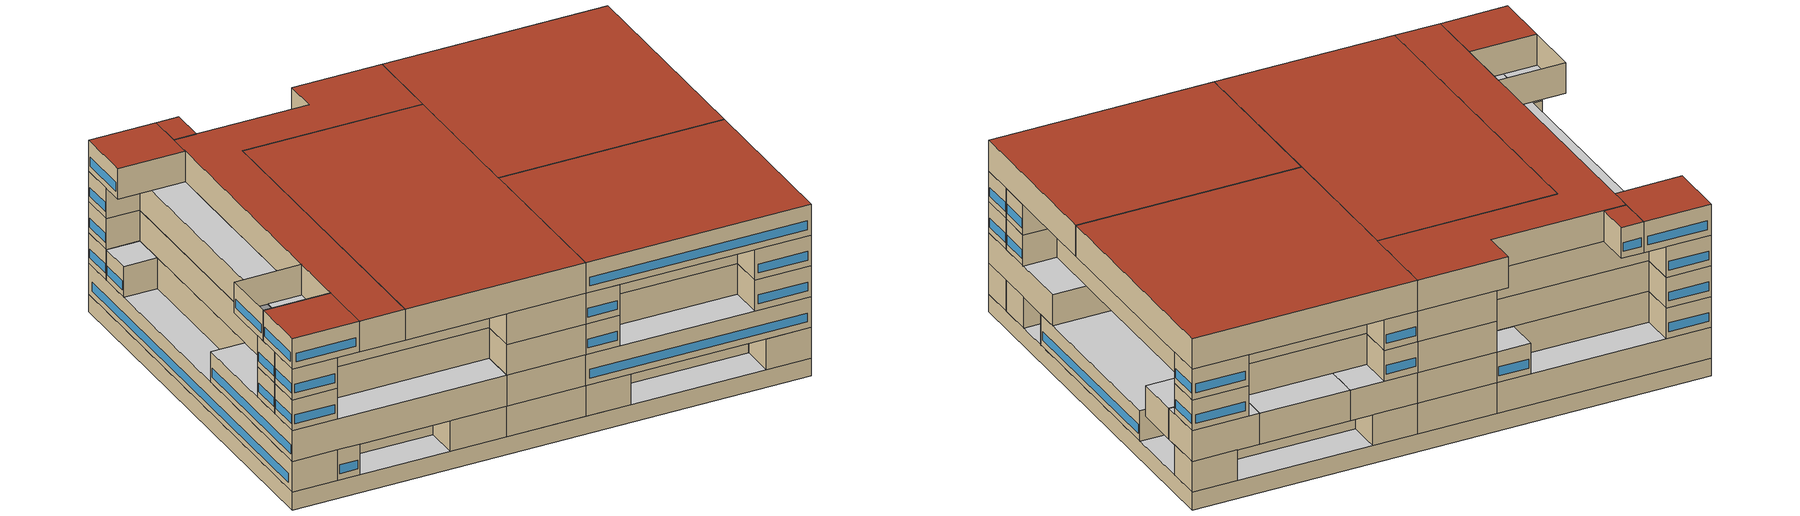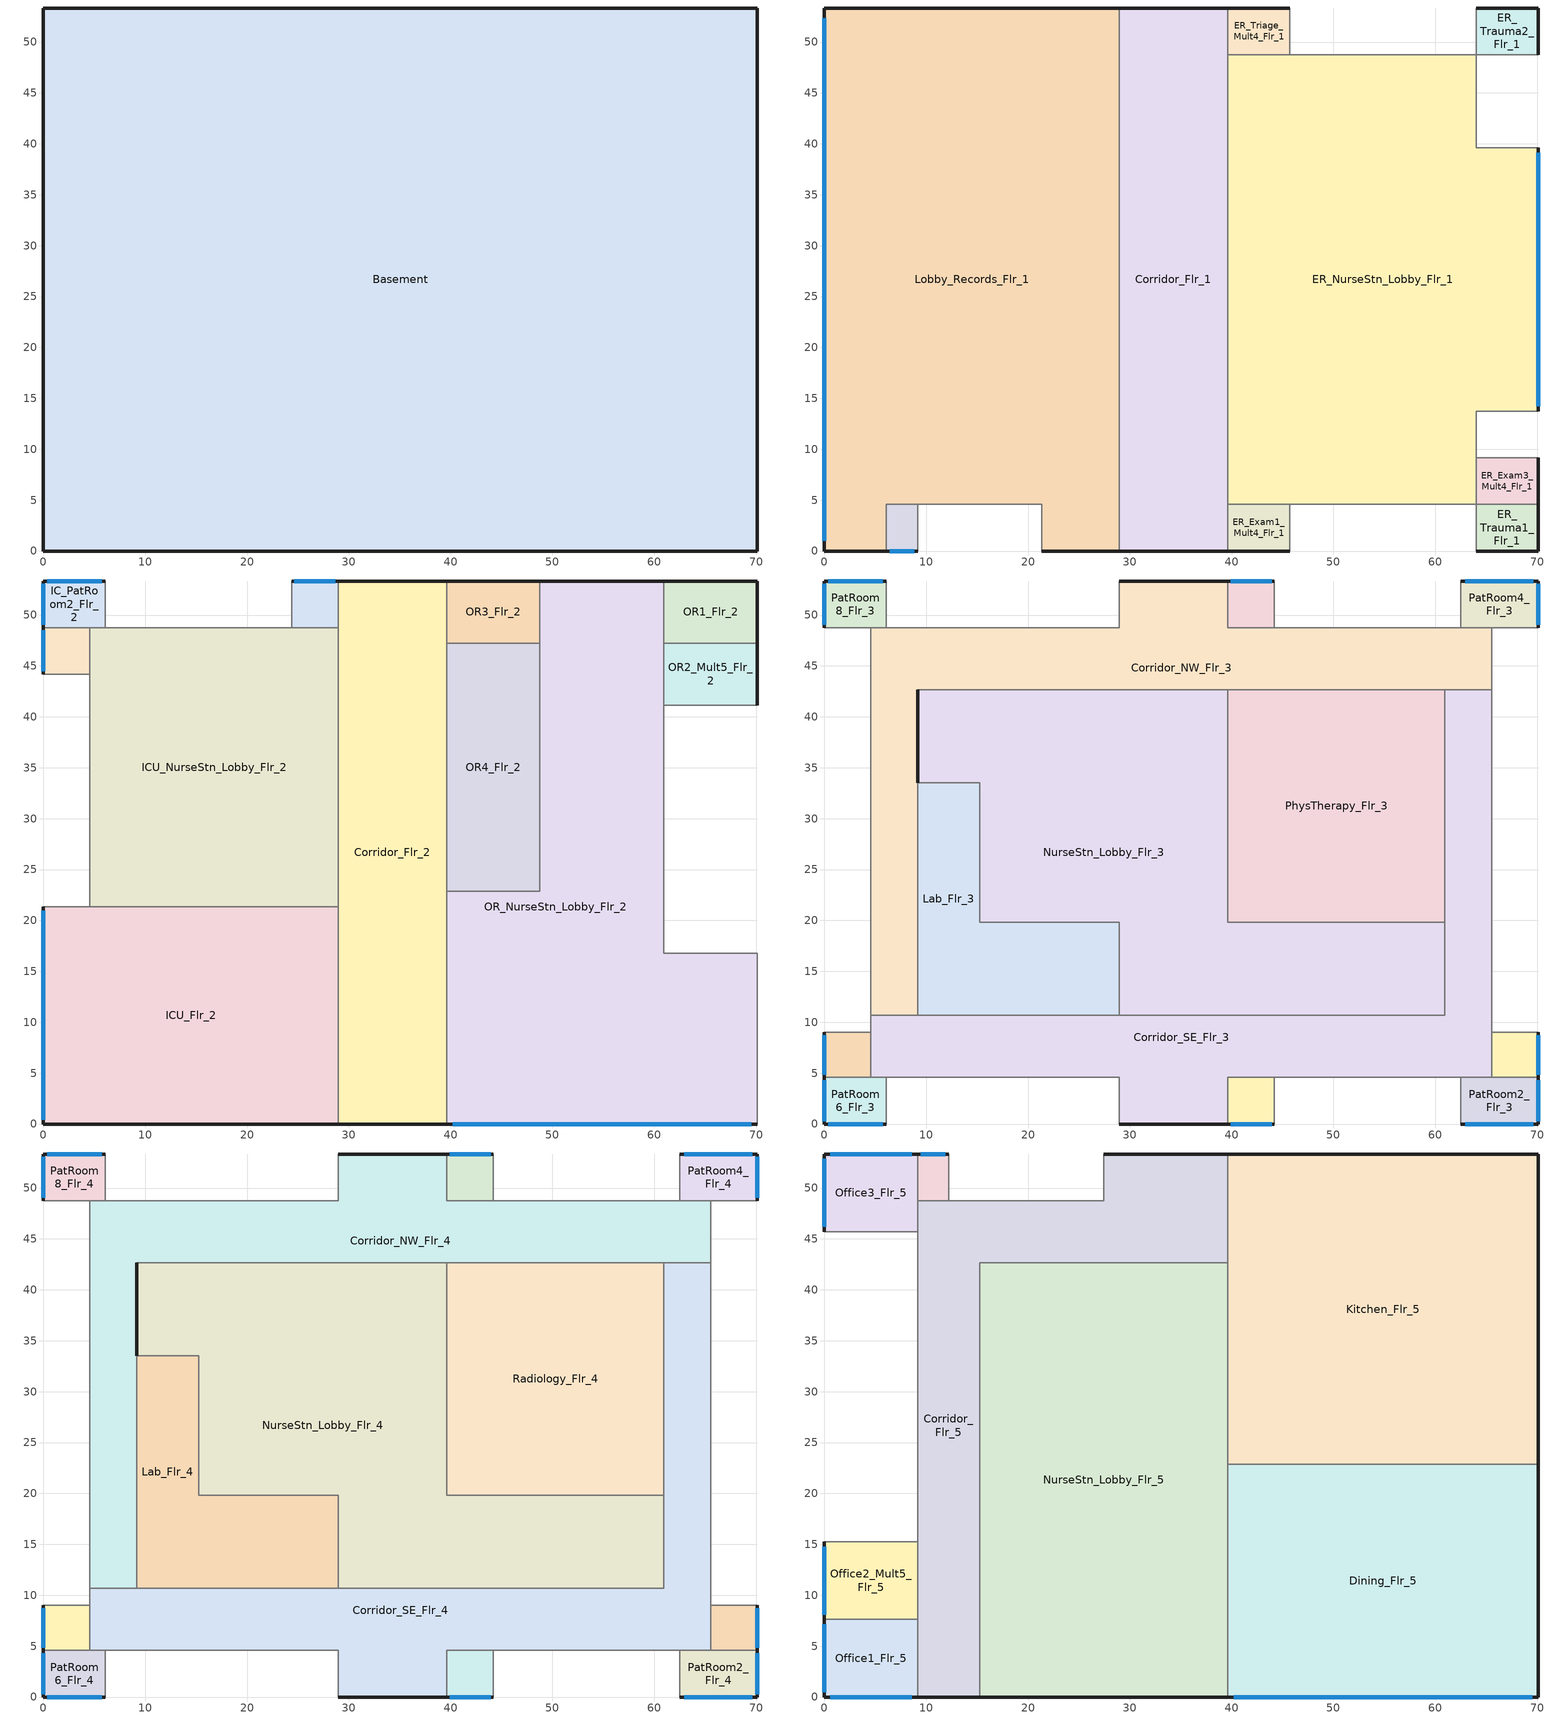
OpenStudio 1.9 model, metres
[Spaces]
Basement
 floor othersidecoefficients: 70.1,53.34 70.1,0 0,0 0,53.34 z-2.44
 wall othersidecoefficients: 70.1,53.34 0,53.34 0,0 70.1,0 70.1,53.34 z-2.44:0
 ceiling adiabatic: 70.1,0 70.1,53.34 0,53.34 0,0 z0
ER_Exam3_Mult4_Flr_1
 floor adiabatic: 70.1,9.14 70.1,4.57 64.01,4.57 64.01,9.14 z0
 wall outside: 70.1,4.57 70.1,9.14 z0:4.27
 wall adiabatic: 70.1,9.14 64.01,9.14 64.01,4.57 z0:4.27
 wall to ER_Trauma1_Flr_1: 64.01,4.57 70.1,4.57 z0:4.27
 ceiling adiabatic: 70.1,4.57 70.1,9.14 64.01,9.14 64.01,4.57 z4.27
Corridor_Flr_1
 floor adiabatic: 39.62,53.34 39.62,0 28.96,0 28.96,53.34 z0
 wall outside: 28.96,0 39.62,0 / 39.62,53.34 28.96,53.34 z0:4.27
 wall to Lobby_Records_Flr_1: 28.96,53.34 28.96,15.24 28.96,0 z0:4.27
 wall adiabatic: 39.62,0 39.62,53.34 z0:4.27
ER_NurseStn_Lobby_Flr_1
 floor adiabatic: 64.01,48.77 64.01,39.62 70.1,39.62 70.1,13.72 64.01,13.72 64.01,4.57 39.62,4.57 39.62,48.77 z0
 wall outside: 70.1,13.72 70.1,39.62 z0:4.27
 wall adiabatic: 70.1,39.62 64.01,39.62 64.01,48.77 39.62,48.77 39.62,4.57 64.01,4.57 64.01,13.72 70.1,13.72 z0:4.27
 window: 70.1,14.2 70.1,39.14 z0.91:2.13
 ceiling adiabatic: 64.01,4.57 64.01,13.72 70.1,13.72 70.1,39.62 64.01,39.62 64.01,48.77 39.62,48.77 39.62,4.57 z4.27
ER_Trauma2_Flr_1
 floor adiabatic: 70.1,53.34 70.1,48.77 64.01,48.77 64.01,53.34 z0
 wall outside: 70.1,48.77 70.1,53.34 64.01,53.34 z0:4.27
 wall adiabatic: 64.01,53.34 64.01,48.77 70.1,48.77 z0:4.27
 ceiling adiabatic: 70.1,48.77 70.1,53.34 64.01,53.34 64.01,48.77 z4.27
ER_Exam1_Mult4_Flr_1
 floor adiabatic: 45.72,4.57 45.72,0 39.62,0 39.62,4.57 z0
 wall outside: 39.62,0 45.72,0 z0:4.27
 wall adiabatic: 45.72,0 45.72,4.57 39.62,4.57 39.62,0 z0:4.27
 ceiling adiabatic: 45.72,0 45.72,4.57 39.62,4.57 39.62,0 z4.27
Lobby_Records_Flr_1
 floor adiabatic: 28.96,53.34 28.96,0 21.34,0 21.34,4.57 6.1,4.57 6.1,0 0,0 0,53.34 z0
 wall outside: 28.96,53.34 0,53.34 0,0 6.1,0 / 21.34,0 28.96,0 z0:4.27
 wall adiabatic: 6.1,4.57 21.34,4.57 21.34,0 z0:4.27
 wall to Office1_Mult4_Flr_1: 6.1,0 6.1,4.57 z0:4.27
 window: 0,52.34 0,1 z0.91:2.13
 ceiling adiabatic: 28.96,0 28.96,53.34 0,53.34 0,0 6.1,0 6.1,4.57 21.34,4.57 21.34,0 z4.27
Office1_Mult4_Flr_1
 floor adiabatic: 9.14,4.57 9.14,0 6.1,0 6.1,4.57 z0
 wall outside: 6.1,0 9.14,0 z0:4.27
 wall adiabatic: 9.14,0 9.14,4.57 6.1,4.57 z0:4.27
 window: 6.41,0 8.84,0 z0.91:2.13
 ceiling adiabatic: 9.14,0 9.14,4.57 6.1,4.57 6.1,0 z4.27
ER_Triage_Mult4_Flr_1
 floor adiabatic: 45.72,53.34 45.72,48.77 39.62,48.77 39.62,53.34 z0
 wall outside: 45.72,53.34 39.62,53.34 z0:4.27
 wall adiabatic: 39.62,53.34 39.62,48.77 45.72,48.77 45.72,53.34 z0:4.27
 ceiling adiabatic: 45.72,48.77 45.72,53.34 39.62,53.34 39.62,48.77 z4.27
ER_Trauma1_Flr_1
 floor adiabatic: 70.1,4.57 70.1,0 64.01,0 64.01,4.57 z0
 wall outside: 64.01,0 70.1,0 70.1,4.57 z0:4.27
 wall adiabatic: 64.01,4.57 64.01,0 z0:4.27
 ceiling adiabatic: 70.1,0 70.1,4.57 64.01,4.57 64.01,0 z4.27
IC_PatRoom2_Flr_2
 floor adiabatic: 6.1,53.34 6.1,48.77 0,48.77 0,53.34 z4.27
 wall outside: 6.1,53.34 0,53.34 0,48.77 z4.27:8.54
 wall adiabatic: 0,48.77 6.1,48.77 6.1,53.34 z4.27:8.54
 window: 5.73,53.34 0.37,53.34 / 0,53.07 0,49.04 z5.18:6.4
ICU_Flr_2
 floor adiabatic: 28.96,21.34 28.96,0 0,0 0,21.34 z4.27
 wall outside: 0,21.34 0,0 28.96,0 z4.27:8.54
 wall adiabatic: 28.96,0 28.96,21.34 0,21.34 z4.27:8.54
 window: 0,20.94 0,0.4 z5.18:6.4
 ceiling adiabatic: 28.96,0 28.96,21.34 0,21.34 0,0 z8.54
OR_NurseStn_Lobby_Flr_2
 floor adiabatic: 60.96,53.34 60.96,16.76 70.1,16.76 70.1,0 39.62,0 39.62,22.86 48.77,22.86 48.77,53.34 z4.27
 wall outside: 60.96,53.34 48.77,53.34 / 39.62,0 70.1,0 z4.27:8.54
 wall to OR4_Flr_2: 48.77,22.86 39.62,22.86 z4.27:8.54
 wall adiabatic: 39.62,22.86 39.62,0 / 70.1,0 70.1,16.76 60.96,16.76 60.96,53.34 / 48.77,53.34 48.77,22.86 z4.27:8.54
 window: 40.2,0 69.53,0 z5.18:6.4
 ceiling adiabatic: 70.1,0 70.1,16.76 60.96,16.76 60.96,53.34 48.77,53.34 48.77,22.86 39.62,22.86 39.62,0 z8.54
Corridor_Flr_2
 floor to Corridor_Flr_1: 39.62,53.34 39.62,0 28.96,0 28.96,53.34 z4.27
 wall outside: 28.96,0 39.62,0 / 39.62,53.34 28.96,53.34 z4.27:8.54
 wall adiabatic: 39.62,0 39.62,53.34 / 28.96,53.34 28.96,0 z4.27:8.54
 ceiling adiabatic: 39.62,0 39.62,53.34 28.96,53.34 28.96,0 z8.54
OR2_Mult5_Flr_2
 floor adiabatic: 70.1,47.24 70.1,41.15 60.96,41.15 60.96,47.24 z4.27
 wall outside: 70.1,41.15 70.1,47.24 z4.27:8.54
 wall adiabatic: 60.96,47.24 60.96,41.15 70.1,41.15 z4.27:8.54
 wall to OR1_Flr_2: 70.1,47.24 60.96,47.24 z4.27:8.54
 ceiling adiabatic: 70.1,41.15 70.1,47.24 60.96,47.24 60.96,41.15 z8.54
ICU_NurseStn_Lobby_Flr_2
 floor adiabatic: 28.96,48.77 28.96,21.34 4.57,21.34 4.57,48.77 z4.27
 wall adiabatic: 4.57,48.77 4.57,21.34 28.96,21.34 28.96,48.77 4.57,48.77 z4.27:8.54
 ceiling adiabatic: 28.96,21.34 28.96,48.77 4.57,48.77 4.57,21.34 z8.54
OR3_Flr_2
 floor adiabatic: 48.77,53.34 48.77,47.24 39.62,47.24 39.62,53.34 z4.27
 wall outside: 48.77,53.34 39.62,53.34 z4.27:8.54
 wall to OR4_Flr_2: 39.62,47.24 48.77,47.24 z4.27:8.54
 wall adiabatic: 39.62,53.34 39.62,47.24 / 48.77,47.24 48.77,53.34 z4.27:8.54
 ceiling adiabatic: 48.77,47.24 48.77,53.34 39.62,53.34 39.62,47.24 z8.54
OR4_Flr_2
 floor adiabatic: 48.77,47.24 48.77,22.86 39.62,22.86 39.62,47.24 z4.27
 wall adiabatic: 39.62,47.24 39.62,22.86 / 48.77,22.86 48.77,47.24 z4.27:8.54
 ceiling adiabatic: 48.77,22.86 48.77,47.24 39.62,47.24 39.62,22.86 z8.54
IC_PatRoom3_Mult6_Flr_2
 floor adiabatic: 4.57,48.77 4.57,44.2 0,44.2 0,48.77 z4.27
 wall outside: 0,48.77 0,44.2 z4.27:8.54
 wall adiabatic: 0,44.2 4.57,44.2 4.57,48.77 0,48.77 z4.27:8.54
 window: 0,48.49 0,44.47 z5.18:6.4
 ceiling adiabatic: 4.57,44.2 4.57,48.77 0,48.77 0,44.2 z8.54
OR1_Flr_2
 floor adiabatic: 70.1,53.34 70.1,47.24 60.96,47.24 60.96,53.34 z4.27
 wall outside: 70.1,47.24 70.1,53.34 60.96,53.34 z4.27:8.54
 wall adiabatic: 60.96,53.34 60.96,47.24 z4.27:8.54
 ceiling adiabatic: 70.1,47.24 70.1,53.34 60.96,53.34 60.96,47.24 z8.54
IC_PatRoom1_Mult5_Flr_2
 floor adiabatic: 28.96,53.34 28.96,48.77 24.38,48.77 24.38,53.34 z4.27
 wall outside: 28.96,53.34 24.38,53.34 z4.27:8.54
 wall adiabatic: 24.38,53.34 24.38,48.77 28.96,48.77 28.96,53.34 z4.27:8.54
 window: 28.68,53.34 24.66,53.34 z5.18:6.4
 ceiling adiabatic: 28.96,48.77 28.96,53.34 24.38,53.34 24.38,48.77 z8.54
PatRoom5_Mult10_Flr_3
 floor adiabatic: 44.2,53.34 44.2,48.77 39.62,48.77 39.62,53.34 z8.54
 wall outside: 44.2,53.34 39.62,53.34 z8.54:12.8
 wall to Corridor_NW_Flr_3: 39.62,53.34 39.62,48.77 z8.54:12.8
 wall adiabatic: 39.62,48.77 44.2,48.77 44.2,53.34 z8.54:12.8
 window: 43.92,53.34 39.9,53.34 z9.45:10.67
Corridor_SE_Flr_3
 floor adiabatic: 65.53,42.67 65.53,4.57 39.62,4.57 39.62,0 28.96,0 28.96,4.57 4.57,4.57 4.57,10.67 60.96,10.67 60.96,42.67 z8.54
 wall outside: 28.96,0 39.62,0 z8.54:12.8
 wall adiabatic: 4.57,10.67 4.57,4.57 28.96,4.57 28.96,0 / 39.62,4.57 65.53,4.57 65.53,42.67 z8.54:12.8
 wall to Corridor_NW_Flr_3: 65.53,42.67 60.96,42.67 / 9.14,10.67 4.57,10.67 z8.54:12.8
 wall to NurseStn_Lobby_Flr_3: 60.96,19.81 60.96,10.67 28.96,10.67 z8.54:12.8
 wall to PhysTherapy_Flr_3: 60.96,42.67 60.96,19.81 z8.54:12.8
 wall to PatRoom1_Mult10_Flr_3: 39.62,0 39.62,4.57 z8.54:12.8
 wall to Lab_Flr_3: 28.96,10.67 9.14,10.67 z8.54:12.8
PatRoom1_Mult10_Flr_3
 floor adiabatic: 44.2,4.57 44.2,0 39.62,0 39.62,4.57 z8.54
 wall outside: 39.62,0 44.2,0 z8.54:12.8
 wall adiabatic: 44.2,0 44.2,4.57 39.62,4.57 z8.54:12.8
 window: 39.9,0 43.92,0 z9.45:10.67
PatRoom6_Flr_3
 floor adiabatic: 6.1,4.57 6.1,0 0,0 0,4.57 z8.54
 wall outside: 0,4.57 0,0 6.1,0 z8.54:12.8
 wall adiabatic: 6.1,0 6.1,4.57 0,4.57 z8.54:12.8
 window: 0.37,0 5.73,0 / 0,4.3 0,0.27 z9.45:10.67
PatRoom4_Flr_3
 floor adiabatic: 70.1,53.34 70.1,48.77 62.48,48.77 62.48,53.34 z8.54
 wall outside: 70.1,48.77 70.1,53.34 62.48,53.34 z8.54:12.8
 wall adiabatic: 62.48,53.34 62.48,48.77 70.1,48.77 z8.54:12.8
 window: 69.65,53.34 62.94,53.34 / 70.1,49.04 70.1,53.07 z9.45:10.67
PatRoom7_Mult10_Flr_3
 floor adiabatic: 4.57,8.99 4.57,4.57 0,4.57 0,8.99 z8.54
 wall outside: 0,8.99 0,4.57 z8.54:12.8
 wall adiabatic: 0,4.57 4.57,4.57 4.57,8.99 0,8.99 z8.54:12.8
 window: 0,8.73 0,4.84 z9.45:10.67
PatRoom2_Flr_3
 floor adiabatic: 70.1,4.57 70.1,0 62.48,0 62.48,4.57 z8.54
 wall outside: 62.48,0 70.1,0 70.1,4.57 z8.54:12.8
 wall adiabatic: 70.1,4.57 62.48,4.57 62.48,0 z8.54:12.8
 window: 70.1,0.27 70.1,4.3 / 62.94,0 69.65,0 z9.45:10.67
Corridor_NW_Flr_3
 floor adiabatic: 39.62,53.34 39.62,48.77 65.53,48.77 65.53,42.67 9.14,42.67 9.14,10.67 4.57,10.67 4.57,48.77 28.96,48.77 28.96,53.34 z8.54
 wall outside: 9.14,33.58 9.14,42.67 / 39.62,53.34 28.96,53.34 z8.54:12.8
 wall to NurseStn_Lobby_Flr_3: 9.14,42.67 39.62,42.67 z8.54:12.8
 wall adiabatic: 28.96,53.34 28.96,48.77 4.57,48.77 4.57,10.67 / 65.53,42.67 65.53,48.77 39.62,48.77 z8.54:12.8
 wall to PhysTherapy_Flr_3: 39.62,42.67 60.96,42.67 z8.54:12.8
 wall to Lab_Flr_3: 9.14,10.67 9.14,33.58 z8.54:12.8
PatRoom8_Flr_3
 floor to IC_PatRoom2_Flr_2: 6.1,53.34 6.1,48.77 0,48.77 0,53.34 z8.54
 wall outside: 6.1,53.34 0,53.34 0,48.77 z8.54:12.8
 wall adiabatic: 0,48.77 6.1,48.77 6.1,53.34 z8.54:12.8
 window: 5.73,53.34 0.37,53.34 / 0,53.07 0,49.04 z9.45:10.67
Lab_Flr_3
 floor adiabatic: 15.24,33.53 15.24,19.81 28.96,19.81 28.96,10.67 9.14,10.67 9.14,33.53 z8.54
 wall to NurseStn_Lobby_Flr_3: 28.96,10.67 28.96,19.81 15.24,19.81 15.24,33.53 9.14,33.53 z8.54:12.8
PhysTherapy_Flr_3
 floor adiabatic: 60.96,42.67 60.96,19.81 39.62,19.81 39.62,42.67 z8.54
 wall to NurseStn_Lobby_Flr_3: 39.62,42.67 39.62,19.81 60.96,19.81 z8.54:12.8
NurseStn_Lobby_Flr_3
 floor adiabatic: 39.62,42.67 39.62,19.81 60.96,19.81 60.96,10.67 28.96,10.67 28.96,19.81 15.24,19.81 15.24,33.53 9.14,33.53 9.14,42.67 z8.54
 wall outside: 9.14,42.67 9.14,33.53 z8.54:12.8
PatRoom3_Mult10_Flr_3
 floor adiabatic: 70.1,8.99 70.1,4.57 65.53,4.57 65.53,8.99 z8.54
 wall outside: 70.1,4.57 70.1,8.99 z8.54:12.8
 wall adiabatic: 70.1,8.99 65.53,8.99 65.53,4.57 70.1,4.57 z8.54:12.8
 window: 70.1,4.84 70.1,8.73 z9.45:10.67
Corridor_NW_Flr_4
 floor to Corridor_NW_Flr_3: 39.62,53.34 39.62,48.77 65.53,48.77 65.53,42.67 9.14,42.67 9.14,10.67 4.57,10.67 4.57,48.77 28.96,48.77 28.96,53.34 z12.8
 wall outside: 9.14,33.58 9.14,42.67 / 39.62,53.34 28.96,53.34 z12.8:17.07
 wall adiabatic: 65.53,42.67 65.53,48.77 39.62,48.77 / 28.96,53.34 28.96,48.77 4.57,48.77 4.57,10.67 z12.8:17.07
 wall to Corridor_SE_Flr_4: 4.57,10.67 9.14,10.67 / 60.96,42.67 65.53,42.67 z12.8:17.07
 wall to NurseStn_Lobby_Flr_4: 9.14,42.67 39.62,42.67 z12.8:17.07
 wall to Lab_Flr_4: 9.14,10.67 9.14,33.58 z12.8:17.07
 wall to Radiology_Flr_4: 39.62,42.67 60.96,42.67 z12.8:17.07
 wall to PatRoom5_Mult10_Flr_4: 39.62,48.77 39.62,53.34 z12.8:17.07
 ceiling adiabatic: 9.14,10.67 9.14,42.67 65.53,42.67 65.53,48.77 39.62,48.77 39.62,53.34 28.96,53.34 28.96,48.77 4.57,48.77 4.57,10.67 z17.07
NurseStn_Lobby_Flr_4
 floor to NurseStn_Lobby_Flr_3: 39.62,42.67 39.62,19.81 60.96,19.81 60.96,10.67 28.96,10.67 28.96,19.81 15.24,19.81 15.24,33.53 9.14,33.53 9.14,42.67 z12.8
 wall outside: 9.14,42.67 9.14,33.53 z12.8:17.07
 wall to Lab_Flr_4: 9.14,33.53 15.24,33.53 15.24,19.81 28.96,19.81 28.96,10.67 z12.8:17.07
 wall to Radiology_Flr_4: 60.96,19.81 39.62,19.81 39.62,42.67 z12.8:17.07
 wall to Corridor_SE_Flr_4: 28.96,10.67 60.96,10.67 60.96,19.81 z12.8:17.07
 ceiling adiabatic: 60.96,10.67 60.96,19.81 39.62,19.81 39.62,42.67 9.14,42.67 9.14,33.53 15.24,33.53 15.24,19.81 28.96,19.81 28.96,10.67 z17.07
PatRoom3_Mult10_Flr_4
 floor to PatRoom3_Mult10_Flr_3: 70.1,8.99 70.1,4.57 65.53,4.57 65.53,8.99 z12.8
 wall outside: 70.1,4.57 70.1,8.99 z12.8:17.07
 wall adiabatic: 70.1,8.99 65.53,8.99 65.53,4.57 70.1,4.57 z12.8:17.07
 window: 70.1,4.84 70.1,8.73 z13.72:14.94
 ceiling adiabatic: 70.1,4.57 70.1,8.99 65.53,8.99 65.53,4.57 z17.07
PatRoom6_Flr_4
 floor to PatRoom6_Flr_3: 6.1,4.57 6.1,0 0,0 0,4.57 z12.8
 wall outside: 0,4.57 0,0 6.1,0 z12.8:17.07
 wall adiabatic: 6.1,0 6.1,4.57 0,4.57 z12.8:17.07
 window: 0.37,0 5.73,0 / 0,4.3 0,0.27 z13.72:14.94
 ceiling adiabatic: 6.1,0 6.1,4.57 0,4.57 0,0 z17.07
Radiology_Flr_4
 floor to PhysTherapy_Flr_3: 60.96,42.67 60.96,19.81 39.62,19.81 39.62,42.67 z12.8
 wall to Corridor_SE_Flr_4: 60.96,19.81 60.96,42.67 z12.8:17.07
 ceiling adiabatic: 60.96,19.81 60.96,42.67 39.62,42.67 39.62,19.81 z17.07
PatRoom5_Mult10_Flr_4
 floor to PatRoom5_Mult10_Flr_3: 44.2,53.34 44.2,48.77 39.62,48.77 39.62,53.34 z12.8
 wall outside: 44.2,53.34 39.62,53.34 z12.8:17.07
 wall adiabatic: 39.62,48.77 44.2,48.77 44.2,53.34 z12.8:17.07
 window: 43.92,53.34 39.9,53.34 z13.72:14.94
 ceiling adiabatic: 44.2,48.77 44.2,53.34 39.62,53.34 39.62,48.77 z17.07
Corridor_SE_Flr_4
 floor to Corridor_SE_Flr_3: 65.53,42.67 65.53,4.57 39.62,4.57 39.62,0 28.96,0 28.96,4.57 4.57,4.57 4.57,10.67 60.96,10.67 60.96,42.67 z12.8
 wall outside: 28.96,0 39.62,0 z12.8:17.07
 wall adiabatic: 4.57,10.67 4.57,4.57 28.96,4.57 28.96,0 / 39.62,4.57 65.53,4.57 65.53,42.67 z12.8:17.07
 wall to PatRoom1_Mult10_Flr_4: 39.62,0 39.62,4.57 z12.8:17.07
 wall to Lab_Flr_4: 28.96,10.67 9.14,10.67 z12.8:17.07
 ceiling adiabatic: 39.62,0 39.62,4.57 65.53,4.57 65.53,42.67 60.96,42.67 60.96,10.67 4.57,10.67 4.57,4.57 28.96,4.57 28.96,0 z17.07
PatRoom8_Flr_4
 floor to PatRoom8_Flr_3: 6.1,53.34 6.1,48.77 0,48.77 0,53.34 z12.8
 wall outside: 6.1,53.34 0,53.34 0,48.77 z12.8:17.07
 wall adiabatic: 0,48.77 6.1,48.77 6.1,53.34 z12.8:17.07
 window: 0,53.07 0,49.04 / 5.73,53.34 0.37,53.34 z13.72:14.94
 ceiling adiabatic: 6.1,48.77 6.1,53.34 0,53.34 0,48.77 z17.07
PatRoom4_Flr_4
 floor to PatRoom4_Flr_3: 70.1,53.34 70.1,48.77 62.48,48.77 62.48,53.34 z12.8
 wall outside: 70.1,48.77 70.1,53.34 62.48,53.34 z12.8:17.07
 wall adiabatic: 62.48,53.34 62.48,48.77 70.1,48.77 z12.8:17.07
 window: 70.1,49.04 70.1,53.07 / 69.65,53.34 62.94,53.34 z13.72:14.94
 ceiling adiabatic: 70.1,48.77 70.1,53.34 62.48,53.34 62.48,48.77 z17.07
PatRoom7_Mult10_Flr_4
 floor to PatRoom7_Mult10_Flr_3: 4.57,8.99 4.57,4.57 0,4.57 0,8.99 z12.8
 wall outside: 0,8.99 0,4.57 z12.8:17.07
 wall adiabatic: 0,4.57 4.57,4.57 4.57,8.99 0,8.99 z12.8:17.07
 window: 0,8.73 0,4.84 z13.72:14.94
 ceiling adiabatic: 4.57,4.57 4.57,8.99 0,8.99 0,4.57 z17.07
PatRoom1_Mult10_Flr_4
 floor to PatRoom1_Mult10_Flr_3: 44.2,4.57 44.2,0 39.62,0 39.62,4.57 z12.8
 wall outside: 39.62,0 44.2,0 z12.8:17.07
 wall adiabatic: 44.2,0 44.2,4.57 39.62,4.57 z12.8:17.07
 window: 39.9,0 43.92,0 z13.72:14.94
 ceiling adiabatic: 44.2,0 44.2,4.57 39.62,4.57 39.62,0 z17.07
PatRoom2_Flr_4
 floor to PatRoom2_Flr_3: 70.1,4.57 70.1,0 62.48,0 62.48,4.57 z12.8
 wall outside: 62.48,0 70.1,0 70.1,4.57 z12.8:17.07
 wall adiabatic: 70.1,4.57 62.48,4.57 62.48,0 z12.8:17.07
 window: 62.94,0 69.65,0 / 70.1,0.27 70.1,4.3 z13.72:14.94
 ceiling adiabatic: 70.1,0 70.1,4.57 62.48,4.57 62.48,0 z17.07
Lab_Flr_4
 floor to Lab_Flr_3: 15.24,33.53 15.24,19.81 28.96,19.81 28.96,10.67 9.14,10.67 9.14,33.53 z12.8
 ceiling adiabatic: 28.96,10.67 28.96,19.81 15.24,19.81 15.24,33.53 9.14,33.53 9.14,10.67 z17.07
Corridor_Flr_5
 floor adiabatic: 39.62,53.34 39.62,42.67 15.24,42.67 15.24,0 9.14,0 9.14,48.77 27.43,48.77 27.43,53.34 z17.07
 wall outside: 9.14,0 15.24,0 / 39.62,53.34 27.43,53.34 z17.07:21.34
 wall to Kitchen_Flr_5: 39.62,42.67 39.62,53.34 z17.07:21.34
 wall adiabatic: 27.43,53.34 27.43,48.77 9.14,48.77 9.14,0 z17.07:21.34
 wall to NurseStn_Lobby_Flr_5: 15.24,0 15.24,42.67 39.62,42.67 z17.07:21.34
 roof outside: 15.24,0 15.24,42.67 39.62,42.67 39.62,53.34 27.43,53.34 27.43,48.77 9.14,48.77 9.14,0 z21.34
Kitchen_Flr_5
 floor adiabatic: 70.1,53.34 70.1,22.86 39.62,22.86 39.62,53.34 z17.07
 wall outside: 70.1,22.86 70.1,53.34 39.62,53.34 z17.07:21.34
 wall to NurseStn_Lobby_Flr_5: 39.62,42.67 39.62,22.86 z17.07:21.34
 wall to Dining_Flr_5: 39.62,22.86 70.1,22.86 z17.07:21.34
 roof outside: 70.1,22.86 70.1,53.34 39.62,53.34 39.62,22.86 z21.34
NurseStn_Lobby_Flr_5
 floor adiabatic: 39.62,42.67 39.62,0 15.24,0 15.24,42.67 z17.07
 wall outside: 15.24,0 39.62,0 z17.07:21.34
 wall to Dining_Flr_5: 39.62,0 39.62,22.86 z17.07:21.34
 roof outside: 39.62,0 39.62,42.67 15.24,42.67 15.24,0 z21.34
Office1_Flr_5
 floor adiabatic: 9.14,7.62 9.14,0 0,0 0,7.62 z17.07
 wall outside: 0,7.62 0,0 9.14,0 z17.07:21.34
 wall to Office2_Mult5_Flr_5: 9.14,7.62 0,7.62 z17.07:21.34
 wall adiabatic: 9.14,0 9.14,7.62 z17.07:21.34
 window: 0,7.16 0,0.46 / 0.55,0 8.6,0 z17.98:19.2
 roof outside: 9.14,0 9.14,7.62 0,7.62 0,0 z21.34
Office4_Mult6_Flr_5
 floor adiabatic: 12.19,53.34 12.19,48.77 9.14,48.77 9.14,53.34 z17.07
 wall outside: 12.19,53.34 9.14,53.34 z17.07:21.34
 wall adiabatic: 9.14,53.34 9.14,48.77 12.19,48.77 12.19,53.34 z17.07:21.34
 window: 11.88,53.34 9.45,53.34 z17.98:19.2
 roof outside: 12.19,48.77 12.19,53.34 9.14,53.34 9.14,48.77 z21.34
Office3_Flr_5
 floor adiabatic: 9.14,53.34 9.14,45.72 0,45.72 0,53.34 z17.07
 wall outside: 9.14,53.34 0,53.34 0,45.72 z17.07:21.34
 wall adiabatic: 0,45.72 9.14,45.72 9.14,53.34 z17.07:21.34
 window: 0,52.88 0,46.18 / 8.6,53.34 0.55,53.34 z17.98:19.2
 roof outside: 9.14,45.72 9.14,53.34 0,53.34 0,45.72 z21.34
Office2_Mult5_Flr_5
 floor adiabatic: 9.14,15.24 9.14,7.62 0,7.62 0,15.24 z17.07
 wall outside: 0,15.24 0,7.62 z17.07:21.34
 wall adiabatic: 9.14,7.62 9.14,15.24 0,15.24 z17.07:21.34
 window: 0,14.78 0,8.08 z17.98:19.2
Dining_Flr_5
 floor adiabatic: 70.1,22.86 70.1,0 39.62,0 39.62,22.86 z17.07
 wall outside: 39.62,0 70.1,0 70.1,22.86 z17.07:21.34
 window: 40.2,0 69.53,0 z17.98:19.2
 roof outside: 70.1,0 70.1,22.86 39.62,22.86 39.62,0 z21.34
[ClimateZones]
Climate Zone Institution Name 1=ASHRAE; Climate Zone Document Name 1=ANSI/ASHRAE Standard 169; Climate Zone Document Year 1=2006; Climate Zone Institution Name 2=CEC; Climate Zone Document Name 2=California Climate Zone Descriptions; Climate Zone Document Year 2=1995
[Building]
Building 1
[Space] Part of Total Floor Area=Yes
ER_Exam3_Mult4_Flr_1; Corridor_NW_Flr_4; IC_PatRoom2_Flr_2; ER_Trauma1_Flr_1; Corridor_Flr_1; ER_NurseStn_Lobby_Flr_1; ICU_Flr_2; NurseStn_Lobby_Flr_4; OR_NurseStn_Lobby_Flr_2; PatRoom5_Mult10_Flr_3; Corridor_Flr_2; ER_Trauma2_Flr_1; PatRoom3_Mult10_Flr_4; NurseStn_Lobby_Flr_3; Office1_Flr_5; PatRoom6_Flr_4; Corridor_SE_Flr_3; PatRoom1_Mult10_Flr_3; ER_Exam1_Mult4_Flr_1; Radiology_Flr_4; Corridor_Flr_5; IC_PatRoom3_Mult6_Flr_2; Lobby_Records_Flr_1; PatRoom8_Flr_3; PatRoom5_Mult10_Flr_4; PatRoom6_Flr_3; PatRoom4_Flr_3; PatRoom3_Mult10_Flr_3; Corridor_SE_Flr_4; PatRoom7_Mult10_Flr_3; PatRoom8_Flr_4; Kitchen_Flr_5; Office3_Flr_5; Office1_Mult4_Flr_1; Office2_Mult5_Flr_5; PatRoom4_Flr_4; NurseStn_Lobby_Flr_5; Basement; PatRoom2_Flr_3; Corridor_NW_Flr_3; Office4_Mult6_Flr_5; PatRoom7_Mult10_Flr_4; OR4_Flr_2; PatRoom1_Mult10_Flr_4; OR2_Mult5_Flr_2; Lab_Flr_3; PatRoom2_Flr_4; ICU_NurseStn_Lobby_Flr_2; OR3_Flr_2; PhysTherapy_Flr_3; OR1_Flr_2; ER_Triage_Mult4_Flr_1; IC_PatRoom1_Mult5_Flr_2; Lab_Flr_4; Dining_Flr_5
